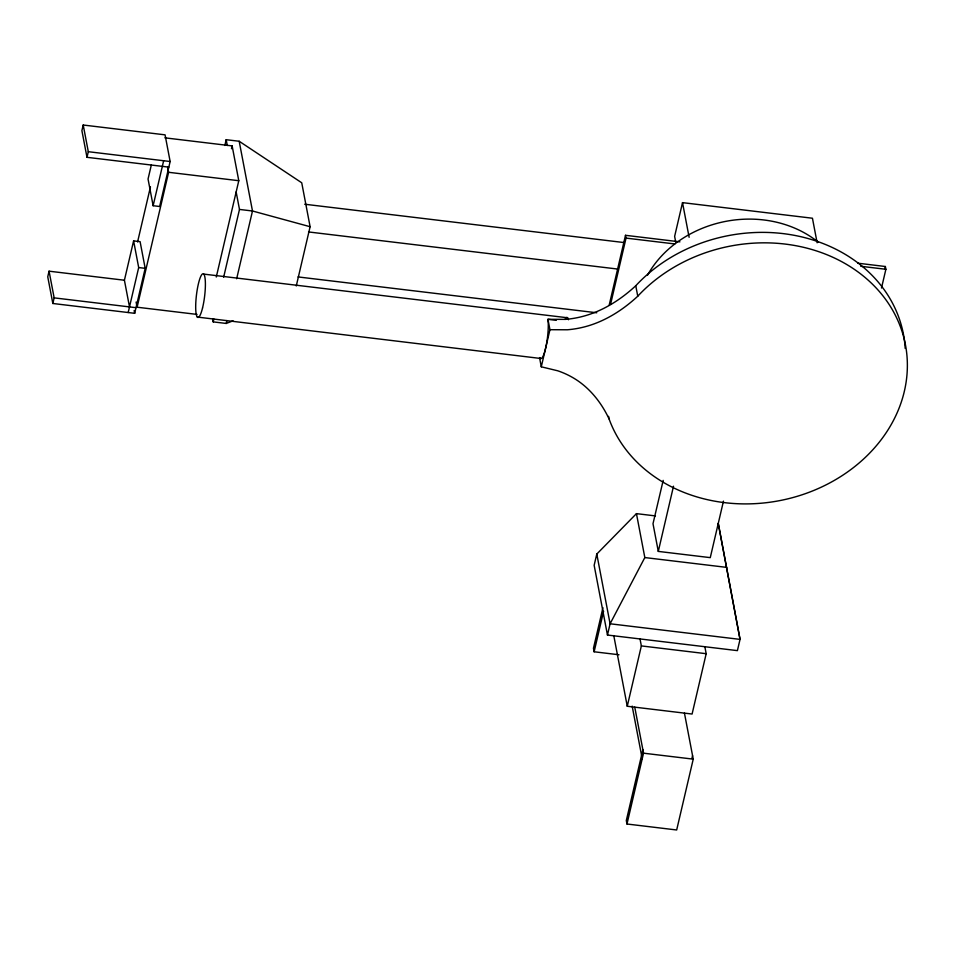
<?xml version="1.0" encoding="UTF-8"?>
<svg xmlns="http://www.w3.org/2000/svg" width="955" height="955" viewBox="0 0 955 955"><rect width="100%" height="100%" fill="white"/><g stroke="black" fill="none" stroke-linecap="round" stroke-linejoin="round"><path stroke-width="1.43" d="M124.413 280.233L49.063 271.184L47.75 276.807L52.835 303.487L134.679 313.312L145.184 268.331L140.099 241.663L133.605 240.875L124.413 280.233L129.498 306.901M151.332 164.988L148.049 179.039L153.134 205.719L159.64 206.495L170.145 161.514L165.06 134.846L83.216 125.021L81.903 130.644L86.989 157.312L168.832 167.137M52.835 303.487L54.149 297.865L49.063 271.184M86.989 157.312L88.302 151.702L83.216 125.021M137.58 241.949L150.46 186.822M128.185 312.524L138.69 267.555L133.605 240.875M153.134 205.719L163.651 160.738M197.028 314.41L137.102 307.212L168.617 172.294L167.638 167.149M224.843 145.47L226.18 139.705L239.18 141.256L301.732 182.787L310.112 226.717L296.265 285.975M231.48 148.729L232.137 145.912L164.905 137.842M216.284 277.022L238.786 180.71L232.137 145.912M233.092 320.808L226.216 323.447L213.216 321.883L213.884 319.006M223.649 277.189L239.49 209.431L236.148 191.955M226.216 323.447L226.884 320.57M236.661 278.753L252.49 210.995L239.18 141.256M549.949 329.702L567.413 329.773A85.079 71.995 -10.8 0 0 584.412 326.908C604.575 321.716 622.6 310.256 637.761 296.217A153.206 129.641 -10.8 0 1 873.192 284.912A153.206 129.641 -10.8 0 1 826.529 484.615A153.206 129.641 -10.8 0 1 609.087 418.97C601.161 402.091 588.937 386.823 572.594 377.488A85.079 71.995 -10.8 0 0 557.827 370.815L541.282 366.804L549.949 329.702L547.943 319.316L565.408 319.376A85.114 72.019 -10.8 0 0 582.407 316.499C602.569 311.282 620.607 299.81 635.767 285.748A153.206 129.641 -10.8 0 1 801.209 236.78A153.206 129.641 -10.8 0 1 905.185 348.408M609.147 305.314L625.501 235.312L679.936 241.854M610.543 304.418L626.038 238.105L625.501 235.312M596.791 554.055L594.153 565.3L607.464 635.039L737.403 650.63L740.041 639.384L718.279 523.447L740.041 639.384L610.09 623.782L596.791 554.055L636.448 513.635L655.452 515.915M817.134 242.785L812.442 218.229L682.515 202.639L674.636 236.374L675.698 241.949M602.939 607.714L593.461 648.29L594.129 651.776L618.971 654.76M594.129 651.776L603.608 611.2M607.464 635.039L610.09 623.782L644.828 557.565L636.448 513.635M723.46 501.148L710.269 557.636L658.293 551.405L673.514 486.214M704.85 646.726L706.187 653.698L692.089 714.042L627.256 706.258L641.354 645.914L640.017 638.943M642.87 749.687L626.313 820.524L626.981 824.01L676.677 829.979L693.235 759.141L684.449 713.122M626.981 824.01L643.527 753.185L634.753 707.154M691.909 758.473L692.566 755.656M884.7 269.31L885.357 266.505L857.829 263.198M881.501 288.028L885.882 269.286L885.357 266.505M663.188 480.389L653.005 523.722L658.293 551.405M88.302 151.702L170.145 161.514M168.617 172.294L238.786 180.71M860.753 266.278L885.882 269.286M626.038 238.105L674.827 243.955M304.681 204.227L623.842 242.534M239.49 209.431L252.49 210.995L310.112 226.717M308.525 231.946L617.622 269.047M298.02 276.926L596.756 312.774M203.773 274.109L567.568 317.776M138.69 267.555L145.184 268.331M556.311 320.319L547.943 319.316A21.977 4.118 -83.2 0 1 545.985 346.593A21.977 4.118 -83.2 0 1 539.814 357.659M54.149 297.865L135.992 307.689M197.327 317.072L540.47 358.447M644.828 557.565L726.66 567.377M641.354 645.914L706.187 653.698M643.527 753.185L693.235 759.141M682.515 202.639L689.128 237.306M635.767 285.748L637.761 296.217M608.586 416.356L609.087 418.97M632.174 706.115L642.214 758.807M613.767 635.564L627.256 706.258M226.18 139.705L227.29 145.518M212.655 318.97L213.216 321.883M136.111 302.067L137.102 307.212M134.142 310.494L134.679 313.312M539.551 357.588L541.282 366.804M565.372 318.636A21.977 4.118 -83.2 0 1 568.464 319.746M647.526 275.195A106.578 90.188 -10.8 0 1 818.149 242.14M202.544 307.952A21.977 4.118 -83.2 0 0 203.391 273.834A21.977 4.118 -83.2 0 0 195.715 305.003A21.977 4.118 -83.2 0 0 202.544 307.952"/></g></svg>
